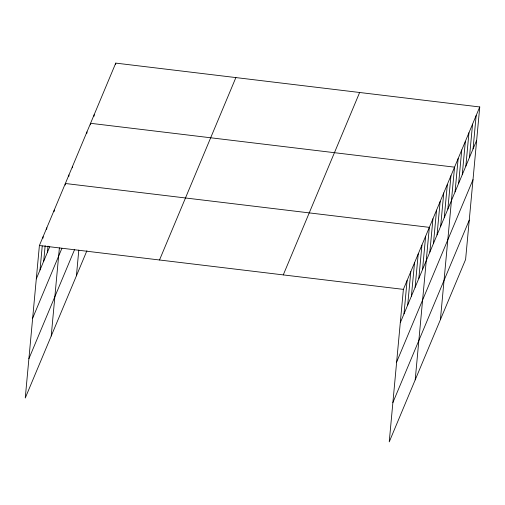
<?xml version="1.0" encoding="UTF-8"?>
<svg xmlns="http://www.w3.org/2000/svg" width="505" height="505" viewBox="0 0 505 505"><rect width="100%" height="100%" fill="white"/><g stroke="black" fill="none" stroke-linecap="round" stroke-linejoin="round"><path stroke-width="0.76" d="M479.75 106.965L403.381 289.378L389.235 441.894L465.604 259.482L479.75 106.965L115.765 63.106L39.396 245.518L25.25 398.035L86.917 250.732M40.015 270.005L42.243 245.967M42.963 238.208L43.108 236.656M43.72 261.148L45.16 245.632M46.675 229.346L46.82 227.799M47.432 252.285L48.007 246.08M54.092 211.627L54.237 210.08M51.213 336.014L59.394 247.854M65.221 185.051L65.366 183.498L429.345 227.357L415.198 379.874M68.819 176.447L68.964 174.9M72.423 167.849L72.562 166.296M86.822 133.453L86.967 131.9M76.419 275.818L78.805 250.101M90.42 124.855L90.565 123.302L454.55 167.161L440.398 319.678M94.025 116.251L94.164 114.704M115.626 64.659L115.765 63.106M403.994 313.87L407.093 280.521M407.705 305.007L410.799 271.658M411.417 296.145L414.51 262.802M415.123 287.288L418.216 253.939M418.834 278.425L421.927 245.083M422.546 269.569L425.639 236.22M429.856 252.109L432.949 218.76M433.454 243.511L436.547 210.162M437.052 234.907L440.145 201.564M440.657 226.309L443.75 192.96M444.255 217.712L447.348 184.363M447.853 209.114L450.946 175.765M455.055 191.913L458.149 158.564M458.654 183.315L461.747 149.966M462.258 174.711L465.351 141.368M465.856 166.113L468.949 132.764M469.454 157.516L472.547 124.167M473.059 148.918L476.152 115.569M36.303 278.867L49.717 246.831M32.655 318.188L61.919 248.29M28.899 358.708L74.664 249.388M159.511 259.993L235.879 77.581M283.267 274.903L359.636 92.497M400.288 322.727L476.657 140.314M396.64 362.053L473.008 179.641M392.884 402.567L469.252 220.155M39.396 245.518L403.381 289.378"/></g></svg>
